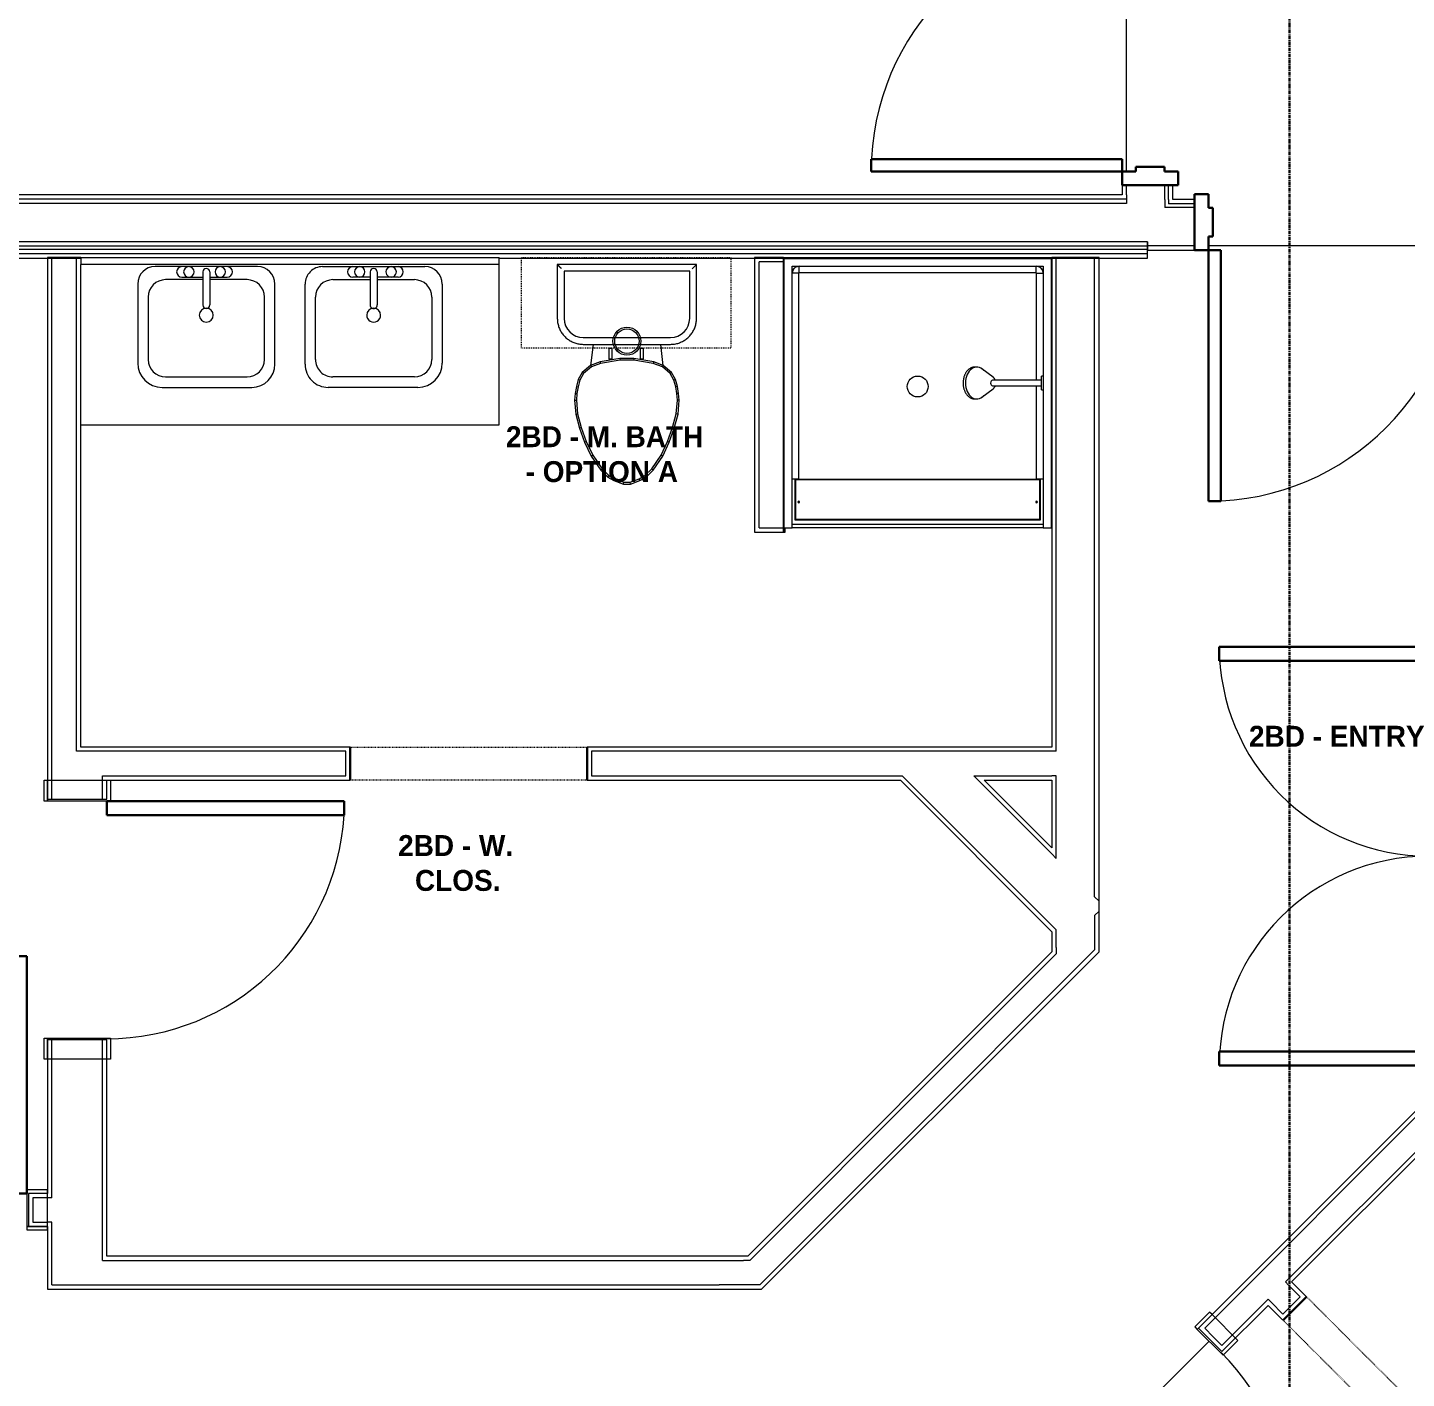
# Model space of a CAD drawing. Header units: inches. Extents: x -4093 to -1777, y 9773 to 12264.
# Drawn here: x -3662.3 to -3464.6, y 10183.4 to 10377.1 of the extents above; entities that cross this region are included whole.
import ezdxf

# ---------------------------------------------------------------- set-up
doc = ezdxf.new("R2010")
doc.units = ezdxf.units.IN
doc.header["$MEASUREMENT"] = 0
for name, pattern in [('Dash', [0.25, 0.125, -0.125]), ('Grid Line 1_2_', [0.875, 0.5, -0.125, 0.125, -0.125]), ('Overhead', [0.15625, 0.09375, -0.0625])]:
    doc.linetypes.add(name, pattern=pattern)
for name, color, linetype, lineweight in [('0-1', 7, 'Continuous', 5), ('0-2', 7, 'Continuous', 9), ('A-AREA-IDEN', 2, 'Continuous', 9), ('A-DETL-MEDM-1', 10, 'Continuous', 30), ('A-DETL-MEDM-2', 33, 'Overhead', 9), ('A-DOOR-1', 7, 'Continuous', 9), ('A-DOOR-2', 10, 'Continuous', 30), ('A-DOOR-FRAM-1', 10, 'Continuous', 30), ('A-FLOR-1', 7, 'Continuous', 9), ('A-WALL-1', 7, 'Continuous', 9), ('A-WALL-2', 250, 'Continuous', 18), ('I-WALL-1', 7, 'Continuous', 9), ('P-SANR-FIXT-1', 7, 'Continuous', 9), ('Q-CASE-1', 7, 'Continuous', 9), ('Q-CASE-2', 7, 'Dash', 9), ('S-GRID-1', 1, 'Grid Line 1_2_', 30)]:
    doc.layers.add(name, color=color, linetype=linetype, lineweight=lineweight)
doc.styles.add('Century Gothic_B', font='GOTHICB.TTF', dxfattribs={"height": 3})

# ---------------------------------------------------------------- blocks, each defined once
blk = doc.blocks.new('SWING - SINGLE - FLUSH - SWING - FLUSH - 2-10 x 6-8 - PRIVACY-4346066-BACKGROUND - 1ST FLOOR')
at = {"layer": 'A-DOOR-1'}
for p, q in [((-17, 2.87), (-20, 2.87)), ((-20, 2.87), (-20, -2.38)), ((-17, -2.38), (-17, 2.87)), ((20, 2.87), (17, 2.87)), ((17, 2.87), (17, -2.38)), ((20, -2.38), (20, 2.87)), ((-20, -2.38), (-17, -2.38)), ((-17, -2.38), (-20, -2.38)), ((-20, -2.38), (-20, -2.88)), ((-20, -2.88), (-17, -2.88)), ((-17, -2.88), (-17, -2.38)), ((17, -2.38), (20, -2.38)), ((20, -2.38), (17, -2.38)), ((17, -2.38), (17, -2.88)), ((17, -2.88), (20, -2.88)), ((20, -2.88), (20, -2.38))]:
    blk.add_line(p, q, dxfattribs=at)
blk.add_arc((17, 2.37), 34.07, 93.3657, 180, dxfattribs=at)
at = {"layer": 'A-DOOR-2'}
for p, q in [((15, 2.37), (15, 36.38)), ((17, 36.38), (15, 36.38)), ((17, 2.37), (17, 36.38)), ((17, 2.37), (15, 2.37))]:
    blk.add_line(p, q, dxfattribs=at)
blk = doc.blocks.new('Door-Opening - CLEAR OPENING - 34_ x 80_-3928451-BACKGROUND - 1ST FLOOR')
at = {"layer": 'A-DETL-MEDM-1'}
for p, q in [((-17.32, -2.38), (-17.32, 2.37)), ((16.68, 2.37), (16.68, -2.38))]:
    blk.add_line(p, q, dxfattribs=at)
at = {"layer": 'A-DETL-MEDM-2'}
for p, q in [((-17.32, 2.37), (16.68, 2.37)), ((16.68, -2.38), (-17.32, -2.38))]:
    blk.add_line(p, q, dxfattribs=at)
blk = doc.blocks.new('SWING - DOUBLE - FLUSH - SWING - DOUBLE - 5-0 x 6-8 - DUMMY-3700318-BACKGROUND - 1ST FLOOR')
at = {"layer": 'A-DOOR-1'}
for p, q in [((-33, 2.375), (-33, 3.375)), ((-33, 3.375), (-30, 3.375)), ((-30, 2.375), (-33, 2.375)), ((-30, 3.375), (-30, 2.375)), ((30, 2.375), (30, 3.375)), ((30, 3.375), (33, 3.375)), ((33, 2.375), (30, 2.375)), ((33, 3.375), (33, 2.375)), ((-33, -2.375), (-30, -2.375)), ((-33, -3.375), (-33, -2.375)), ((-30, -3.375), (-33, -3.375)), ((-30, -2.375), (-30, -3.375)), ((30, -2.375), (33, -2.375)), ((30, -3.375), (30, -2.375)), ((33, -3.375), (30, -3.375)), ((33, -2.375), (33, -3.375))]:
    blk.add_line(p, q, dxfattribs=at)
for centre, start, end in [((-30, -2.375), 270, 0), ((30, -2.375), 180, 270)]:
    blk.add_arc(centre, 30, start, end, dxfattribs=at)
at = {"layer": 'A-DOOR-2'}
for p, q in [((-28, -2.375), (-30, -2.375)), ((-30, -3.375), (-30, -32.375)), ((-28, -32.375), (-28, -2.375)), ((28, -2.375), (30, -2.375)), ((28, -32.375), (28, -2.375)), ((30, -3.375), (30, -32.375)), ((-30, -32.375), (-28, -32.375)), ((30, -32.375), (28, -32.375))]:
    blk.add_line(p, q, dxfattribs=at)
blk = doc.blocks.new('M_Sink Vanity-Square - 500 x 440mm-1372835-BACKGROUND - 1ST FLOOR')
at = {"layer": 'P-SANR-FIXT-1'}
for p, q in [((-5.72, 10.23), (7.14, 10.23)), ((-5.22, 8.73), (6.46, 8.73)), ((-9.22, -4.59), (-9.22, 6.73)), ((-7.72, -2.72), (-7.72, 6.23)), ((8.96, 6.23), (8.96, -2.72)), ((10.46, 6.91), (10.46, -4.59)), ((0.12, -6.33), (0.12, -1.59)), ((1.12, -6.33), (1.12, -1.59)), ((0.12, -5.22), (-5.22, -5.22)), ((-2.88, -5.59), (0.12, -5.59)), ((6.46, -5.22), (1.12, -5.22)), ((1.12, -5.59), (3.62, -5.59)), ((7.96, -7.09), (-6.72, -7.09)), ((3.62, -7.09), (-2.88, -7.09))]:
    blk.add_line(p, q, dxfattribs=at)
for centre, radius, start, end in [((-5.72, 6.73), 3.5, 90, 180), ((7.14, 6.91), 3.32, 360, 90), ((-5.22, 6.23), 2.5, 90, 180), ((6.46, 6.23), 2.5, 360, 90), ((0.62, -0.13), 1, 360, 180), ((0.62, -0.13), 1, 180, 0), ((0.62, -1.59), 0.5, 360, 180), ((-5.22, -2.72), 2.5, 180, 270), ((6.46, -2.72), 2.5, 270, 360), ((-6.72, -4.59), 2.5, 180, 270), ((-2.88, -6.34), 0.75, 90, 270), ((-1.88, -6.34), 0.75, 360, 180), ((2.62, -6.34), 0.75, 0, 180), ((3.62, -6.34), 0.75, 270, 90), ((7.96, -4.59), 2.5, 270, 0), ((-1.88, -6.34), 0.75, 180, 0), ((0.62, -6.33), 0.5, 180, 0), ((2.62, -6.34), 0.75, 180, 0)]:
    blk.add_arc(centre, radius, start, end, dxfattribs=at)
blk = doc.blocks.new('Toilet-Domestic-3D - Toilet-Domestic-3D-V40-BACKGROUND - 1ST FLOOR')
at = {"layer": 'P-SANR-FIXT-1'}
for p, q in [((-9.98, 19.48), (-9.98, 11.75)), ((9.98, 19.48), (-9.98, 19.48)), ((-9.86, 19.36), (-9.98, 19.48)), ((9, 18.5), (-9, 18.5)), ((-9, 18.5), (-9, 11.75)), ((-9, 18.5), (-9, 11.75)), ((9, 18.5), (-9, 18.5)), ((9, 11.75), (9, 18.5)), ((9, 11.75), (9, 18.5)), ((9.98, 19.48), (9.86, 19.36)), ((9.98, 11.75), (9.98, 19.48)), ((-6.25, 9), (6.25, 9)), ((-6.25, 9), (6.25, 9)), ((-6.25, 8.02), (6.25, 8.02)), ((-4.86, 8.02), (-5.21, 5)), ((5.21, 5), (4.86, 8.02)), ((-1, 6), (-3.84, 5.5)), ((-1, 6), (-0.98, 5.75)), ((1, 6), (-1, 6)), ((1, 6), (0.98, 5.75)), ((3.84, 5.5), (1, 6)), ((-6.4, 4), (-6.97, 3)), ((-5.21, 5), (-6.4, 4)), ((-6.21, 3.84), (-6.4, 4)), ((-5.08, 4.78), (-6.21, 3.84)), ((-3.84, 5.5), (-5.21, 5)), ((-5.21, 5), (-5.08, 4.78)), ((-3.77, 5.26), (-5.08, 4.78)), ((-3.84, 5.5), (-3.77, 5.26)), ((-0.98, 5.75), (-3.77, 5.26)), ((0.98, 5.75), (-0.98, 5.75)), ((3.77, 5.26), (0.98, 5.75)), ((3.84, 5.5), (3.77, 5.26)), ((5.08, 4.78), (3.77, 5.26)), ((5.21, 5), (3.84, 5.5)), ((5.21, 5), (5.08, 4.78)), ((6.21, 3.84), (5.08, 4.78)), ((6.4, 4), (5.21, 5)), ((6.4, 4), (6.21, 3.84)), ((6.97, 3), (6.4, 4)), ((-7.24, 2), (-7.41, 1)), ((-6.97, 3), (-7.24, 2)), ((-7.24, 2), (-6.99, 1.95)), ((-6.73, 2.9), (-6.99, 1.95)), ((-6.97, 3), (-6.73, 2.9)), ((-6.21, 3.84), (-6.73, 2.9)), ((6.73, 2.9), (6.21, 3.84)), ((6.97, 3), (6.73, 2.9)), ((6.99, 1.95), (6.73, 2.9)), ((7.24, 2), (6.97, 3)), ((7.24, 2), (6.99, 1.95)), ((7.41, 1), (7.24, 2)), ((-7.41, 1), (-7.5, 0)), ((-7.41, 1), (-7.16, 0.96)), ((-7.16, 0.96), (-7.25, 0)), ((-6.99, 1.95), (-7.16, 0.96)), ((7.16, 0.96), (6.99, 1.95)), ((7.41, 1), (7.16, 0.96)), ((7.25, 0), (7.16, 0.96)), ((7.5, 0), (7.25, 0)), ((7.5, 0), (7.41, 1)), ((-7.5, 0), (-7.25, 0)), ((-7.5, 0), (-7.33, -1.99)), ((-7.33, -1.99), (-7.08, -1.95)), ((-7.25, 0), (-7.08, -1.95)), ((-7.08, -1.95), (-6.55, -3.92)), ((6.55, -3.92), (7.08, -1.95)), ((7.08, -1.95), (7.25, 0)), ((7.33, -1.99), (7.08, -1.95)), ((7.33, -1.99), (7.5, 0)), ((-7.33, -1.99), (-6.79, -4)), ((-6.79, -4), (-6.55, -3.92)), ((-6.55, -3.92), (-5.83, -5.9)), ((5.83, -5.9), (6.55, -3.92)), ((6.79, -4), (6.55, -3.92)), ((6.79, -4), (7.33, -1.99)), ((-6.79, -4), (-6.06, -6)), ((-6.06, -6), (-5.83, -5.9)), ((-5.83, -5.9), (-4.91, -7.88)), ((4.91, -7.88), (5.83, -5.9)), ((6.06, -6), (5.83, -5.9)), ((6.06, -6), (6.79, -4)), ((-6.06, -6), (-5.13, -8)), ((-5.13, -8), (-4.91, -7.88)), ((-4.91, -7.88), (-3.55, -9.84)), ((3.55, -9.84), (4.91, -7.88)), ((5.13, -8), (4.91, -7.88)), ((5.13, -8), (6.06, -6)), ((-5.13, -8), (-3.74, -10)), ((-3.74, -10), (-3.55, -9.84)), ((-3.55, -9.84), (-2.59, -10.8)), ((2.59, -10.8), (3.55, -9.84)), ((3.74, -10), (3.55, -9.84)), ((3.74, -10), (5.13, -8)), ((-3.74, -10), (-2.74, -11)), ((-2.74, -11), (-2.59, -10.8)), ((-2.74, -11), (-1.87, -11.5)), ((-2.59, -10.8), (-1.77, -11.27)), ((-1.87, -11.5), (-1.77, -11.27)), ((-1.87, -11.5), (-0.5, -12)), ((-1.77, -11.27), (-0.46, -11.75)), ((-0.5, -12), (-0.46, -11.75)), ((-0.46, -11.75), (0.46, -11.75)), ((0.46, -11.75), (1.77, -11.27)), ((0.5, -12), (0.46, -11.75)), ((0.5, -12), (1.87, -11.5)), ((1.77, -11.27), (2.59, -10.8)), ((1.87, -11.5), (1.77, -11.27)), ((1.87, -11.5), (2.74, -11)), ((2.74, -11), (2.59, -10.8)), ((2.74, -11), (3.74, -10)), ((-0.5, -12), (0.5, -12))]:
    blk.add_line(p, q, dxfattribs=at)
at = {"layer": 'P-SANR-FIXT-1', "flags": 128}
for points in [[(-9.98, 11.75), (-9.97, 11.6), (-9.97, 11.45), (-9.95, 11.3), (-9.93, 11.16), (-9.9, 11.01), (-9.87, 10.86), (-9.83, 10.72), (-9.79, 10.58), (-9.74, 10.44), (-9.68, 10.3), (-9.62, 10.16), (-9.56, 10.03), (-9.48, 9.9), (-9.41, 9.77), (-9.33, 9.65), (-9.24, 9.52), (-9.15, 9.41), (-9.05, 9.29), (-8.95, 9.18), (-8.85, 9.08), (-8.74, 8.97), (-8.62, 8.88), (-8.51, 8.78), (-8.39, 8.7), (-8.26, 8.61), (-8.14, 8.54), (-8.01, 8.46), (-7.87, 8.4), (-7.74, 8.33), (-7.6, 8.28), (-7.46, 8.22), (-7.32, 8.18), (-7.17, 8.14), (-7.03, 8.11), (-6.88, 8.08), (-6.74, 8.05), (-6.59, 8.04), (-6.44, 8.03), (-6.29, 8.02), (-6.25, 8.02)], [(6.25, 8.02), (6.4, 8.03), (6.55, 8.03), (6.7, 8.05), (6.84, 8.07), (6.99, 8.1), (7.14, 8.13), (7.28, 8.17), (7.42, 8.21), (7.56, 8.26), (7.7, 8.32), (7.84, 8.38), (7.97, 8.44), (8.1, 8.52), (8.23, 8.59), (8.35, 8.67), (8.48, 8.76), (8.59, 8.85), (8.71, 8.95), (8.82, 9.05), (8.92, 9.15), (9.03, 9.26), (9.12, 9.38), (9.22, 9.49), (9.3, 9.61), (9.39, 9.74), (9.46, 9.86), (9.54, 9.99), (9.6, 10.13), (9.67, 10.26), (9.72, 10.4), (9.78, 10.54), (9.82, 10.68), (9.86, 10.83), (9.89, 10.97), (9.92, 11.12), (9.95, 11.26), (9.96, 11.41), (9.97, 11.56), (9.98, 11.71), (9.98, 11.75)]]:
    blk.add_lwpolyline(points, dxfattribs=at)
at = {"layer": 'P-SANR-FIXT-1'}
for radius in [2, 1.75]:
    blk.add_circle((0, 8.48), radius, dxfattribs=at)
for centre, start, end in [((-6.25, 11.75), 180, 270), ((-6.25, 11.75), 180, 270), ((6.25, 11.75), 270, 360), ((6.25, 11.75), 270, 360)]:
    blk.add_arc(centre, 2.75, start, end, dxfattribs=at)
for points in [[(-9.98, 19.48), (-9.98, 19.48), (-9.98, 19.48), (-9.98, 19.48)], [(9.98, 19.48), (9.98, 19.48), (9.98, 19.48), (9.98, 19.48)]]:
    blk.add_open_spline(points, degree=3, dxfattribs=at)
for points, knots in [([(-9.37, 18.87), (-9.41, 18.91), (-9.47, 18.97), (-9.55, 19.05), (-9.6, 19.1), (-9.66, 19.16), (-9.71, 19.21), (-9.75, 19.25), (-9.78, 19.28), (-9.8, 19.3), (-9.82, 19.32), (-9.85, 19.35), (-9.86, 19.36), (-9.86, 19.36)], [0, 0, 0, 0, 0.166667, 0.25, 0.333333, 0.416667, 0.5, 0.583333, 0.666667, 0.708333, 0.75, 0.833333, 1, 1, 1, 1]), ([(9.86, 19.36), (9.86, 19.36), (9.85, 19.35), (9.82, 19.32), (9.8, 19.3), (9.78, 19.28), (9.75, 19.25), (9.71, 19.21), (9.66, 19.16), (9.6, 19.1), (9.55, 19.05), (9.47, 18.97), (9.41, 18.91), (9.37, 18.87)], [-1, -1, -1, -1, -0.833333, -0.75, -0.708333, -0.666667, -0.583333, -0.5, -0.416667, -0.333333, -0.25, -0.166667, 0, 0, 0, 0])]:
    blk.add_open_spline(points, degree=3, knots=knots, dxfattribs=at)
blk = doc.blocks.new('Bath Vanity - Bath Vanity 60_-V41-BACKGROUND - 1ST FLOOR')
at = {"layer": 'Q-CASE-1'}
for p, q in [((30.74, 24), (-29.26, 24)), ((-29.26, 24), (-29.26, 1))]:
    blk.add_line(p, q, dxfattribs=at)
blk = doc.blocks.new('BATHROOM MIRROR - BATHROOM MIRROR  60_-3802719-BACKGROUND - 1ST FLOOR')
at = {"layer": 'Q-CASE-1'}
for p, q in [((-29.26, -23), (30.74, -23)), ((-29.26, -23), (-29.26, -24)), ((30.74, -24), (30.74, -23)), ((30.74, -24), (-29.26, -24))]:
    blk.add_line(p, q, dxfattribs=at)
blk = doc.blocks.new('300 Series Wall Hung Cabinet_326 - 30_-2909953-BACKGROUND - 1ST FLOOR')
at = {"layer": 'Q-CASE-1'}
for p, q in [((-2.01, 14.69), (-2.5, 14.69)), ((-2.5, 14.69), (-2.5, 13.19)), ((-2.01, 13.19), (-2.01, 14.69)), ((2.49, 14.69), (2, 14.69)), ((2, 14.69), (2, 13.19)), ((2.49, 13.19), (2.49, 14.69)), ((-2.01, 13.19), (-2.5, 13.19)), ((2.49, 13.19), (2, 13.19))]:
    blk.add_line(p, q, dxfattribs=at)
at = {"layer": 'Q-CASE-2'}
for p, q in [((-15, 0.19), (-15, 13.19)), ((-15, 13.19), (15, 13.19)), ((15, 13.19), (15, 0.19)), ((15, 0.19), (-15, 0.19))]:
    blk.add_line(p, q, dxfattribs=at)
blk = doc.blocks.new('M_Sink Vanity-Square - 500 x 440mm-1352614-BACKGROUND - 1ST FLOOR')
at = {"layer": 'P-SANR-FIXT-1'}
for p, q in [((7.96, 7.09), (-6.72, 7.09)), ((3.62, 7.09), (-2.88, 7.09)), ((0.12, 6.33), (0.12, 1.59)), ((1.12, 6.33), (1.12, 1.59)), ((-9.22, 4.59), (-9.22, -6.73)), ((0.12, 5.22), (-5.22, 5.22)), ((-2.88, 5.59), (0.12, 5.59)), ((1.12, 5.59), (3.62, 5.59)), ((6.46, 5.22), (1.12, 5.22)), ((10.46, -6.91), (10.46, 4.59)), ((-7.72, 2.72), (-7.72, -6.23)), ((8.96, -6.23), (8.96, 2.72)), ((-5.22, -8.73), (6.46, -8.73)), ((-5.72, -10.23), (7.14, -10.23))]:
    blk.add_line(p, q, dxfattribs=at)
for centre, radius, start, end in [((-6.72, 4.59), 2.5, 90, 180), ((-2.88, 6.34), 0.75, 90, 270), ((-1.88, 6.34), 0.75, 360, 180), ((-1.88, 6.34), 0.75, 180, 0), ((0.62, 6.33), 0.5, 360, 180), ((2.62, 6.34), 0.75, 360, 180), ((2.62, 6.34), 0.75, 180, 360), ((3.62, 6.34), 0.75, 270, 90), ((7.96, 4.59), 2.5, 360, 90), ((-5.22, 2.72), 2.5, 90, 180), ((6.46, 2.72), 2.5, 0, 90), ((0.62, 0.13), 1, 360, 180), ((0.62, 0.13), 1, 180, 0), ((0.62, 1.59), 0.5, 180, 0), ((-5.72, -6.73), 3.5, 180, 270), ((-5.22, -6.23), 2.5, 180, 270), ((6.46, -6.23), 2.5, 270, 0), ((7.14, -6.91), 3.32, 270, 0)]:
    blk.add_arc(centre, radius, start, end, dxfattribs=at)
blk = doc.blocks.new('SWING - SINGLE - FLUSH - SWING - FLUSH - 2-10 x 6-8 - PRIVACY-4346067-BACKGROUND - 1ST FLOOR')
at = {"layer": 'A-DOOR-1'}
for p, q in [((-17, 2.87), (-20, 2.87)), ((-20, 2.87), (-20, -2.38)), ((-17, -2.38), (-17, 2.87)), ((20, 2.87), (17, 2.87)), ((17, 2.87), (17, -2.38)), ((20, -2.38), (20, 2.87)), ((-20, -2.38), (-17, -2.38)), ((-17, -2.38), (-20, -2.38)), ((-20, -2.38), (-20, -2.88)), ((-20, -2.88), (-17, -2.88)), ((-17, -2.88), (-17, -2.38)), ((17, -2.38), (20, -2.38)), ((20, -2.38), (17, -2.38)), ((17, -2.38), (17, -2.88)), ((17, -2.88), (20, -2.88)), ((20, -2.88), (20, -2.38))]:
    blk.add_line(p, q, dxfattribs=at)
blk.add_arc((17, 2.37), 34.07, 93.3657, 180, dxfattribs=at)
at = {"layer": 'A-DOOR-2'}
for p, q in [((15, 2.37), (15, 36.38)), ((17, 36.38), (15, 36.38)), ((17, 2.37), (17, 36.38)), ((17, 2.37), (15, 2.37))]:
    blk.add_line(p, q, dxfattribs=at)
blk = doc.blocks.new('The Shower - The Shower-V77-BACKGROUND - 1ST FLOOR')
at = {"layer": 'P-SANR-FIXT-1'}
for p, q in [((0, -0.5), (38.5, -0.5)), ((0, -39.25), (0, -0.5)), ((0.12, -39.25), (0.12, -0.63)), ((0.12, -0.63), (38.38, -0.63)), ((1.25, -39.25), (1.25, -1.75)), ((1.25, -1.75), (37.25, -1.75)), ((1.73, -1.9), (1.7, -1.92)), ((2.01, -1.78), (1.93, -1.8)), ((2.25, -1.77), (2.25, -1.75)), ((36.25, -1.77), (2.25, -1.77)), ((36.25, -1.77), (36.25, -1.75)), ((36.57, -1.8), (36.49, -1.78)), ((36.8, -1.92), (36.77, -1.9)), ((37.25, -1.75), (37.25, -17.52)), ((38.38, -0.63), (38.38, -39.25)), ((38.5, -0.5), (38.5, -39.25)), ((1.3, -2.43), (1.28, -2.51)), ((1.42, -2.2), (1.4, -2.23)), ((1.58, -2.01), (1.51, -2.08)), ((2.2, -32.27), (2.2, -2.75)), ((36.25, -2.7), (2.25, -2.7)), ((36.3, -18.11), (36.3, -2.75)), ((36.99, -2.08), (36.92, -2.01)), ((37.1, -2.23), (37.08, -2.2)), ((37.22, -2.51), (37.2, -2.43)), ((36.3, -32.27), (36.3, -18.89)), ((37.25, -19.48), (37.25, -39.25)), ((1.62, -32.27), (1.62, -38.13)), ((36.75, -32.38), (1.75, -32.38)), ((1.75, -32.38), (1.75, -38)), ((2.2, -32.27), (36.3, -32.27)), ((36.75, -38), (36.75, -32.38)), ((36.88, -38.13), (36.88, -32.27)), ((0.12, -39.25), (0, -39.25)), ((0.12, -39.25), (1.25, -39.25)), ((1.25, -38.75), (37.25, -38.75)), ((1.25, -39.25), (1.25, -38.75)), ((37.25, -39.25), (1.25, -39.25)), ((1.62, -38.13), (36.88, -38.13)), ((1.75, -38), (36.75, -38)), ((37.25, -38.75), (37.25, -39.25)), ((37.25, -39.25), (38.38, -39.25)), ((38.5, -39.25), (38.38, -39.25))]:
    blk.add_line(p, q, dxfattribs=at)
blk.add_circle((19.25, -19), 1.5, dxfattribs=at)
for centre, radius, start, end in [((2.25, -2.75), 1, 90, 180), ((36.25, -2.75), 1, 0, 90), ((2.2, -35.56), 0.125, 0, 180), ((2.2, -35.56), 0.125, 180, 0), ((36.3, -35.56), 0.125, 0, 180), ((36.3, -35.56), 0.125, 180, 0)]:
    blk.add_arc(centre, radius, start, end, dxfattribs=at)
for centre, start_param, end_param in [((2.2, -32.28), 1.570796, 3.141593), ((36.3, -32.28), 0, 1.570796)]:
    blk.add_ellipse(centre, major_axis=(0.95, 0), ratio=0.019505, start_param=start_param, end_param=end_param, dxfattribs=at)
for points, knots in [([(2.25, -1.77), (2.18, -1.77), (2.05, -1.78), (1.8, -1.86), (1.52, -2.04), (1.34, -2.32), (1.26, -2.57), (1.25, -2.7), (1.25, -2.77)], [0, 0, 0, 0, 0.125, 0.25, 0.5, 0.75, 0.875, 1, 1, 1, 1]), ([(1.75, -1.88), (1.77, -1.87), (1.86, -1.82), (2.03, -1.77), (2.17, -1.75), (2.25, -1.75)], [-0.3333068, -0.3333068, -0.3333068, -0.3333068, -0.2857143, -0.1428571, 0, 0, 0, 0]), ([(36.25, -1.75), (36.31, -1.75), (36.42, -1.76), (36.59, -1.8), (36.7, -1.85), (36.75, -1.88)], [-1, -1, -1, -1, -0.8928571, -0.7857143, -0.6666667, -0.6666667, -0.6666667, -0.6666667]), ([(37.25, -2.77), (37.25, -2.7), (37.24, -2.57), (37.16, -2.32), (36.98, -2.04), (36.7, -1.86), (36.45, -1.78), (36.32, -1.77), (36.25, -1.77)], [0, 0, 0, 0, 0.125, 0.25, 0.5, 0.75, 0.875, 1, 1, 1, 1]), ([(36.75, -1.88), (36.79, -1.91), (36.89, -1.97), (36.97, -2.05), (37.01, -2.1)], [-0.6665731, -0.6665731, -0.6665731, -0.6665731, -0.5714286, -0.4475924, -0.4475924, -0.4475924, -0.4475924]), ([(1.38, -2.25), (1.41, -2.21), (1.47, -2.12), (1.54, -2.04), (1.59, -2)], [-0.6665731, -0.6665731, -0.6665731, -0.6665731, -0.5714286, -0.4611793, -0.4611793, -0.4611793, -0.4611793]), ([(2.25, -2.7), (2.24, -2.7), (2.24, -2.7), (2.23, -2.7), (2.22, -2.71), (2.22, -2.71), (2.21, -2.72), (2.21, -2.73), (2.2, -2.74), (2.2, -2.74), (2.2, -2.75), (2.2, -2.75)], [-1, -1, -1, -1, -0.833333, -0.75, -0.666667, -0.583333, -0.416667, -0.333333, -0.208333, -0.083333, 0, 0, 0, 0]), ([(36.3, -2.75), (36.3, -2.74), (36.3, -2.74), (36.3, -2.73), (36.29, -2.72), (36.29, -2.72), (36.28, -2.71), (36.27, -2.71), (36.26, -2.7), (36.26, -2.7), (36.25, -2.7), (36.25, -2.7)], [-1, -1, -1, -1, -0.833333, -0.75, -0.666667, -0.583333, -0.416667, -0.333333, -0.208333, -0.083333, 0, 0, 0, 0]), ([(37.12, -2.25), (37.13, -2.27), (37.16, -2.33), (37.18, -2.38), (37.19, -2.42)], [-0.3333068, -0.3333068, -0.3333068, -0.3333068, -0.2857143, -0.2174647, -0.2174647, -0.2174647, -0.2174647])]:
    blk.add_open_spline(points, degree=3, knots=knots, dxfattribs=at)
for points in [[(1.63, -1.97), (1.67, -1.94), (1.71, -1.91), (1.75, -1.88)], [(2.25, -2.7), (2.25, -2.62), (2.25, -2.45), (2.25, -2.22), (2.25, -2.03), (2.25, -1.88), (2.25, -1.82), (2.25, -1.8)], [(36.25, -2.7), (36.25, -2.62), (36.25, -2.45), (36.25, -2.22), (36.25, -2.03), (36.25, -1.88), (36.25, -1.82), (36.25, -1.8)], [(1.25, -2.75), (1.25, -2.74), (1.25, -2.72), (1.25, -2.71)], [(2.2, -2.75), (2.12, -2.75), (1.95, -2.75), (1.72, -2.75), (1.52, -2.76), (1.37, -2.76), (1.27, -2.76), (1.25, -2.77), (1.25, -2.77)], [(1.35, -2.32), (1.36, -2.3), (1.37, -2.27), (1.38, -2.25)], [(36.3, -2.75), (36.38, -2.75), (36.55, -2.75), (36.78, -2.75), (36.98, -2.76), (37.13, -2.76), (37.23, -2.76), (37.25, -2.77), (37.25, -2.77)], [(37.04, -2.14), (37.07, -2.18), (37.09, -2.21), (37.12, -2.25)], [(37.25, -2.67), (37.25, -2.7), (37.25, -2.72), (37.25, -2.75)]]:
    blk.add_open_spline(points, degree=3, dxfattribs=at)
blk = doc.blocks.new('Shower Head - Shower Head-3260035-BACKGROUND - 1ST FLOOR')
at = {"layer": 'P-SANR-FIXT-1'}
for p, q in [((-2.28, 9.81), (-2.28, 9.54)), ((-2.02, 8.78), (-0.84, 7.19)), ((0.84, 7.19), (2.02, 8.78)), ((2.28, 9.54), (2.28, 9.81)), ((-0.39, 7.27), (-0.39, 6.01)), ((0.39, 6.01), (0.39, 7.27)), ((-0.98, 0.26), (-0.98, 0)), ((-0.98, 0.26), (0.98, 0.26)), ((-0.39, 1), (-0.39, 0.26)), ((0.39, 0.26), (0.39, 1)), ((0.98, 0), (0.98, 0.26)), ((0.98, 0), (-0.98, 0))]:
    blk.add_line(p, q, dxfattribs=at)
at = {"layer": 'P-SANR-FIXT-1', "flags": 128}
for points in [[(0, 11.49), (-0.09, 11.49), (-0.18, 11.48), (-0.27, 11.48), (-0.35, 11.47), (-0.44, 11.46), (-0.53, 11.44), (-0.62, 11.43), (-0.7, 11.41), (-0.79, 11.39), (-0.87, 11.36), (-0.95, 11.34), (-1.03, 11.31), (-1.11, 11.28), (-1.19, 11.25), (-1.26, 11.21), (-1.34, 11.17), (-1.41, 11.13), (-1.48, 11.09), (-1.55, 11.05), (-1.61, 11), (-1.68, 10.95), (-1.74, 10.9), (-1.8, 10.85), (-1.85, 10.8), (-1.9, 10.74), (-1.95, 10.69), (-2, 10.63), (-2.04, 10.57), (-2.08, 10.51), (-2.12, 10.44), (-2.15, 10.38), (-2.18, 10.31), (-2.21, 10.25), (-2.23, 10.18), (-2.25, 10.11), (-2.26, 10.04), (-2.27, 9.97), (-2.28, 9.9), (-2.28, 9.83), (-2.28, 9.81)], [(2.28, 9.81), (2.28, 9.88), (2.28, 9.95), (2.27, 10.02), (2.25, 10.09), (2.24, 10.16), (2.21, 10.23), (2.19, 10.3), (2.16, 10.36), (2.13, 10.43), (2.09, 10.49), (2.05, 10.55), (2.01, 10.61), (1.97, 10.67), (1.92, 10.73), (1.86, 10.79), (1.81, 10.84), (1.75, 10.89), (1.69, 10.94), (1.63, 10.99), (1.57, 11.04), (1.5, 11.08), (1.43, 11.12), (1.36, 11.16), (1.28, 11.2), (1.21, 11.24), (1.13, 11.27), (1.05, 11.3), (0.97, 11.33), (0.89, 11.36), (0.81, 11.38), (0.72, 11.4), (0.64, 11.42), (0.55, 11.44), (0.47, 11.45), (0.38, 11.46), (0.29, 11.47), (0.2, 11.48), (0.11, 11.49), (0.02, 11.49), (0, 11.49)], [(-0.84, 7.19), (-0.81, 7.16), (-0.79, 7.13), (-0.76, 7.1), (-0.73, 7.08), (-0.7, 7.05), (-0.68, 7.03), (-0.65, 7.01), (-0.62, 6.98), (-0.59, 6.97), (-0.56, 6.95), (-0.53, 6.93), (-0.49, 6.91), (-0.46, 6.9), (-0.43, 6.89), (-0.4, 6.87)], [(-0.39, 6.01), (-0.39, 5.81), (-0.39, 5.6), (-0.39, 5.38), (-0.39, 5.15), (-0.39, 4.92), (-0.39, 4.68), (-0.39, 4.43), (-0.39, 4.18), (-0.39, 3.93), (-0.39, 3.67), (-0.39, 3.4), (-0.39, 3.13), (-0.39, 2.86), (-0.39, 2.59), (-0.39, 2.31), (-0.39, 2.03), (-0.39, 1.75), (-0.39, 1.46), (-0.39, 1.18), (-0.39, 1)], [(0.39, 6.87), (0.43, 6.88), (0.46, 6.9), (0.49, 6.91), (0.52, 6.93), (0.55, 6.94), (0.58, 6.96), (0.61, 6.98), (0.64, 7), (0.67, 7.03), (0.7, 7.05), (0.73, 7.07), (0.76, 7.1), (0.78, 7.13), (0.81, 7.16), (0.83, 7.19), (0.84, 7.19)], [(0.39, 1), (0.39, 1.29), (0.39, 1.57), (0.39, 1.85), (0.39, 2.13), (0.39, 2.41), (0.39, 2.69), (0.39, 2.96), (0.39, 3.23), (0.39, 3.5), (0.39, 3.76), (0.39, 4.02), (0.39, 4.27), (0.39, 4.52), (0.39, 4.77), (0.39, 5), (0.39, 5.23), (0.39, 5.46), (0.39, 5.67), (0.39, 5.88), (0.39, 6.01)]]:
    blk.add_lwpolyline(points, dxfattribs=at)
at = {"layer": 'P-SANR-FIXT-1'}
for centre, major_axis, start_param, end_param in [((0, 9.54), (-2.28, 0), 4.712389, 6.956384), ((0, 9.54), (2.28, 0), 5.609987, 7.853982), ((0, 7.27), (-0.394, 0), 4.712389, 6.283185), ((0, 7.27), (0.394, 0), 0, 1.570796)]:
    blk.add_ellipse(centre, major_axis=major_axis, ratio=0.707107, start_param=start_param, end_param=end_param, dxfattribs=at)
blk = doc.blocks.new('SWING - SINGLE - FLUSH - SWING - FLUSH - 2-10 x 6-8 - PASSAGE-4346069-BACKGROUND - 1ST FLOOR')
at = {"layer": 'A-DOOR-1'}
for p, q in [((-20, 4.25), (-20, 4.75)), ((-20, 4.75), (-17, 4.75)), ((-20, 4.25), (-17, 4.25)), ((-20, -4.75), (-20, 4.25)), ((-17, 4.25), (-20, 4.25)), ((-17, 4.75), (-17, 4.25)), ((-17, 4.25), (-17, -4.75)), ((17, 4.25), (17, 4.75)), ((17, 4.75), (20, 4.75)), ((17, 4.25), (20, 4.25)), ((17, -4.75), (17, 4.25)), ((20, 4.25), (17, 4.25)), ((20, 4.75), (20, 4.25)), ((20, 4.25), (20, -4.75)), ((-17, -4.75), (-20, -4.75)), ((20, -4.75), (17, -4.75))]:
    blk.add_line(p, q, dxfattribs=at)
blk.add_arc((17, -4.25), 34.07, 180, 266.6343, dxfattribs=at)
at = {"layer": 'A-DOOR-2'}
for p, q in [((15, -4.25), (15, -38.26)), ((17, -4.25), (15, -4.25)), ((17, -4.25), (17, -38.26)), ((17, -38.26), (15, -38.26))]:
    blk.add_line(p, q, dxfattribs=at)
blk = doc.blocks.new('Door-Opening - CLEAR OPENING - 3_-0_ x 6_-10_5_-4378485-BACKGROUND - 1ST FLOOR')
at = {"layer": 'A-DETL-MEDM-1'}
for p, q in [((-18.32, -2.38), (-18.32, 2.37)), ((17.68, 2.37), (17.68, -2.38))]:
    blk.add_line(p, q, dxfattribs=at)
at = {"layer": 'A-DETL-MEDM-2'}
for p, q in [((-18.32, 2.37), (17.68, 2.37)), ((17.68, -2.38), (-18.32, -2.38))]:
    blk.add_line(p, q, dxfattribs=at)
blk = doc.blocks.new('CTR - 1st Phase - Unit Layouts_rvt-1-BACKGROUND - 1ST FLOOR')
at = {"layer": 'A-FLOR-1'}
for p, q in [((-3504.67, 10356.5), (-3504.67, 10392.5)), ((-3456.92, 10345.84), (-3492.92, 10345.84)), ((-3492.86, 10188.78), (-3516.9, 10164.73)), ((-3516.9, 10164.73), (-3492.86, 10188.78))]:
    blk.add_line(p, q, dxfattribs=at)
at = {"layer": 'A-WALL-1'}
for p, q in [((-3659.38, 10344.15), (-3659.38, 10269.21)), ((-3654.63, 10344.15), (-3659.38, 10344.15)), ((-3558.01, 10344.15), (-3558.01, 10304.78)), ((-3557.38, 10344.15), (-3558.01, 10344.15)), ((-3553.88, 10344.15), (-3557.38, 10344.15)), ((-3508.63, 10344.15), (-3515.38, 10344.15)), ((-3508.63, 10251.32), (-3508.63, 10344.15)), ((-3654.63, 10273.96), (-3654.63, 10343.15)), ((-3558.01, 10304.78), (-3557.38, 10304.78)), ((-3557.38, 10304.78), (-3553.88, 10304.78)), ((-3553.88, 10304.78), (-3553.63, 10304.78)), ((-3553.63, 10304.78), (-3553.63, 10305.4)), ((-3515.38, 10305.4), (-3515.38, 10273.96)), ((-3616.01, 10273.96), (-3654.63, 10273.96)), ((-3515.38, 10273.96), (-3582.01, 10273.96)), ((-3650.88, 10269.21), (-3616.01, 10269.21)), ((-3582.01, 10269.21), (-3537.11, 10269.21)), ((-3525.09, 10269.21), (-3515.38, 10269.21)), ((-3515.38, 10269.21), (-3515.38, 10259.5)), ((-3508.63, 10245.48), (-3508.63, 10251.32)), ((-3515.38, 10247.48), (-3515.38, 10244.57)), ((-3508.63, 10244.6), (-3508.63, 10245.48)), ((-3515.38, 10244.57), (-3558.98, 10200.96)), ((-3557.01, 10196.21), (-3508.63, 10244.6)), ((-3461.38, 10223.61), (-3494.36, 10190.63)), ((-3481.01, 10197.26), (-3455.86, 10222.41)), ((-3659.38, 10209.96), (-3662.13, 10209.96)), ((-3662.13, 10209.96), (-3662.13, 10205.21)), ((-3662.13, 10205.21), (-3659.38, 10205.21)), ((-3659.38, 10200.96), (-3659.38, 10196.84)), ((-3558.98, 10200.96), (-3650.88, 10200.96)), ((-3659.38, 10196.84), (-3659.38, 10196.21)), ((-3659.38, 10196.21), (-3563.73, 10196.21)), ((-3563.73, 10196.21), (-3557.9, 10196.21)), ((-3557.9, 10196.21), (-3557.01, 10196.21)), ((-3478.89, 10195.14), (-3481.01, 10197.26)), ((-3491, 10187.27), (-3484.37, 10193.9)), ((-3484.37, 10193.9), (-3482.25, 10191.78)), ((-3494.36, 10190.63), (-3491, 10187.27))]:
    blk.add_line(p, q, dxfattribs=at)
at = {"layer": 'A-WALL-2'}
for p, q in [((-3658.76, 10269.84), (-3658.76, 10344.15)), ((-3655.26, 10273.34), (-3655.26, 10344.15)), ((-3514.76, 10273.34), (-3514.76, 10344.15)), ((-3509.26, 10274.63), (-3509.26, 10344.15)), ((-3557.38, 10305.4), (-3557.38, 10343.53)), ((-3553.88, 10343.53), (-3557.38, 10343.53)), ((-3557.38, 10305.4), (-3553.88, 10305.4)), ((-3553.88, 10305.4), (-3553.88, 10304.78)), ((-3553.88, 10304.78), (-3553.88, 10305.4)), ((-3509.26, 10252.49), (-3509.26, 10274.63)), ((-3654.63, 10273.34), (-3655.26, 10273.34)), ((-3616.63, 10273.34), (-3654.63, 10273.34)), ((-3616.63, 10271.59), (-3616.63, 10273.34)), ((-3515.38, 10273.34), (-3581.38, 10273.34)), ((-3581.38, 10273.34), (-3581.38, 10271.59)), ((-3514.76, 10273.34), (-3515.38, 10273.34)), ((-3616.63, 10269.84), (-3616.63, 10271.59)), ((-3581.38, 10271.59), (-3581.38, 10269.84)), ((-3658.76, 10269.21), (-3658.76, 10269.84)), ((-3658.76, 10266.46), (-3658.76, 10269.21)), ((-3651.51, 10269.84), (-3616.63, 10269.84)), ((-3651.51, 10269.21), (-3651.51, 10269.84)), ((-3651.51, 10266.46), (-3651.51, 10269.21)), ((-3581.38, 10269.84), (-3536.85, 10269.84)), ((-3536.23, 10269.21), (-3536.85, 10269.84)), ((-3536.23, 10269.21), (-3515.38, 10248.37)), ((-3526.6, 10269.84), (-3515.38, 10269.84)), ((-3525.98, 10269.21), (-3526.6, 10269.84)), ((-3525.98, 10269.21), (-3515.38, 10258.62)), ((-3514.76, 10269.84), (-3515.38, 10269.84)), ((-3514.76, 10269.13), (-3514.76, 10269.84)), ((-3514.76, 10257.99), (-3514.76, 10269.13)), ((-3514.76, 10257.99), (-3515.38, 10258.62)), ((-3508.63, 10251.87), (-3509.26, 10252.49)), ((-3508.63, 10250.43), (-3509.26, 10249.81)), ((-3509.26, 10249.81), (-3509.26, 10244.86)), ((-3514.76, 10247.74), (-3515.38, 10248.37)), ((-3514.76, 10245.19), (-3514.76, 10247.74)), ((-3514.76, 10245.19), (-3514.76, 10244.31)), ((-3532.31, 10226.76), (-3514.76, 10244.31)), ((-3514.76, 10239.36), (-3509.26, 10244.86)), ((-3532.31, 10221.81), (-3514.76, 10239.36)), ((-3658.76, 10209.34), (-3658.76, 10231.96)), ((-3651.51, 10200.96), (-3651.51, 10231.96)), ((-3558.72, 10200.34), (-3532.31, 10226.76)), ((-3557.27, 10196.84), (-3532.31, 10221.81)), ((-3461.38, 10222.73), (-3493.48, 10190.63)), ((-3481.9, 10197.26), (-3456.74, 10222.41)), ((-3661.51, 10209.34), (-3661.51, 10207.59)), ((-3659.38, 10209.34), (-3661.51, 10209.34)), ((-3661.51, 10207.59), (-3661.51, 10205.84)), ((-3658.76, 10209.34), (-3659.38, 10209.34)), ((-3661.51, 10205.84), (-3659.38, 10205.84)), ((-3658.76, 10205.84), (-3659.38, 10205.84)), ((-3658.76, 10200.96), (-3658.76, 10205.84)), ((-3658.76, 10200.34), (-3658.76, 10200.96)), ((-3658.76, 10196.84), (-3658.76, 10200.34)), ((-3651.51, 10200.34), (-3651.51, 10200.96)), ((-3651.51, 10200.34), (-3559.61, 10200.34)), ((-3558.72, 10200.34), (-3559.61, 10200.34)), ((-3658.76, 10196.84), (-3563.11, 10196.84)), ((-3562.22, 10196.84), (-3563.11, 10196.84)), ((-3557.27, 10196.84), (-3562.22, 10196.84)), ((-3481.46, 10196.82), (-3481.9, 10197.26)), ((-3479.78, 10195.14), (-3481.46, 10196.82)), ((-3491, 10188.16), (-3484.37, 10194.79)), ((-3483.93, 10194.34), (-3484.37, 10194.79)), ((-3483.93, 10194.34), (-3482.25, 10192.66)), ((-3482.25, 10192.66), (-3481.01, 10193.9)), ((-3481.01, 10193.9), (-3479.78, 10195.14)), ((-3493.48, 10190.63), (-3492.24, 10189.39)), ((-3492.24, 10189.39), (-3491, 10188.16))]:
    blk.add_line(p, q, dxfattribs=at)
at = {"layer": 'I-WALL-1'}
for p, q in [((-3659.38, 10269.21), (-3659.38, 10266.46)), ((-3650.88, 10266.46), (-3650.88, 10269.21)), ((-3537.11, 10269.21), (-3515.38, 10247.48)), ((-3515.38, 10259.5), (-3525.09, 10269.21)), ((-3659.38, 10266.46), (-3650.88, 10266.46)), ((-3508.63, 10251.32), (-3508.63, 10251.87)), ((-3508.63, 10250.43), (-3508.63, 10251.32)), ((-3659.38, 10231.96), (-3659.38, 10209.96)), ((-3650.88, 10231.96), (-3659.38, 10231.96)), ((-3650.88, 10200.96), (-3650.88, 10231.96)), ((-3659.38, 10205.21), (-3659.38, 10200.96))]:
    blk.add_line(p, q, dxfattribs=at)
at = {"layer": '0-2'}
for name, p, rotation in [('BATHROOM MIRROR - BATHROOM MIRROR  60_-3802719-BACKGROUND - 1ST FLOOR', (-3623.89, 10320.15), 180), ('300 Series Wall Hung Cabinet_326 - 30_-2909953-BACKGROUND - 1ST FLOOR', (-3576.44, 10344.33), 180), ('Bath Vanity - Bath Vanity 60_-V41-BACKGROUND - 1ST FLOOR', (-3623.89, 10344.15), 180), ('M_Sink Vanity-Square - 500 x 440mm-1372835-BACKGROUND - 1ST FLOOR', (-3612.01, 10335.75), 180), ('Shower Head - Shower Head-3260035-BACKGROUND - 1ST FLOOR', (-3516.63, 10326.15), 89.99999999992177), ('SWING - DOUBLE - FLUSH - SWING - DOUBLE - 5-0 x 6-8 - DUMMY-3700318-BACKGROUND - 1ST FLOOR', (-3459.01, 10258.31), 270.0000000000007), ('SWING - SINGLE - FLUSH - SWING - FLUSH - 2-10 x 6-8 - PASSAGE-4346069-BACKGROUND - 1ST FLOOR', (-3655.13, 10249.21), 90.0000000000039), ('Door-Opening - CLEAR OPENING - 3_-0_ x 6_-10_5_-4378485-BACKGROUND - 1ST FLOOR', (-3468.07, 10180.96), 135.0000000000005), ('SWING - SINGLE - FLUSH - SWING - FLUSH - 2-10 x 6-8 - PRIVACY-4346067-BACKGROUND - 1ST FLOOR', (-3504.88, 10176.75), 225.0000000000032)]:
    blk.add_blockref(name, p, dxfattribs=dict(at, rotation=rotation))
for name, p in [('The Shower - The Shower-V77-BACKGROUND - 1ST FLOOR', (-3553.88, 10344.65)), ('M_Sink Vanity-Square - 500 x 440mm-1352614-BACKGROUND - 1ST FLOOR', (-3637.25, 10335.75)), ('Toilet-Domestic-3D - Toilet-Domestic-3D-V40-BACKGROUND - 1ST FLOOR', (-3576.32, 10323.67)), ('Door-Opening - CLEAR OPENING - 34_ x 80_-3928451-BACKGROUND - 1ST FLOOR', (-3598.68, 10271.59)), ('SWING - SINGLE - FLUSH - SWING - FLUSH - 2-10 x 6-8 - PRIVACY-4346066-BACKGROUND - 1ST FLOOR', (-3679.38, 10207.59))]:
    blk.add_blockref(name, p, dxfattribs=at)
blk = doc.blocks.new('HOLLOW METAL - UNIT DOOR-2191978-BACKGROUND - 1ST FLOOR')
at = {"layer": 'A-DOOR-1'}
blk.add_arc((18, 3.875), 36, 90, 180, dxfattribs=at)
at = {"layer": 'A-DOOR-2'}
for p, q in [((18, 39.875), (16.25, 39.875)), ((16.25, 39.875), (16.25, 3.875)), ((18, 3.875), (18, 39.875)), ((16.25, 3.875), (18, 3.875))]:
    blk.add_line(p, q, dxfattribs=at)
at = {"layer": 'A-DOOR-FRAM-1'}
for p, q in [((-18, 3.875), (-20, 3.875)), ((-20, 3.875), (-20, -4.125)), ((-18, 1.9375), (-18, 3.875)), ((18, 3.875), (18, 1.9375)), ((20, 3.875), (18, 3.875)), ((20, -4.125), (20, 3.875)), ((-17.375, 1.9375), (-18, 1.9375)), ((-17.375, -2.1875), (-17.375, 1.9375)), ((18, 1.9375), (17.375, 1.9375)), ((17.375, 1.9375), (17.375, -2.1875)), ((-18, -4.125), (-18, -2.1875)), ((-18, -2.1875), (-17.375, -2.1875)), ((17.375, -2.1875), (18, -2.1875)), ((18, -2.1875), (18, -4.125)), ((-20, -4.125), (-18, -4.125)), ((18, -4.125), (20, -4.125))]:
    blk.add_line(p, q, dxfattribs=at)
blk = doc.blocks.new('HOLLOW METAL - UNIT DOOR-2191977-BACKGROUND - 1ST FLOOR')
at = {"layer": 'A-DOOR-1'}
blk.add_arc((18, -3.875), 36, 180, 270, dxfattribs=at)
at = {"layer": 'A-DOOR-2'}
for p, q in [((16.25, -3.875), (18, -3.875)), ((16.25, -39.875), (16.25, -3.875)), ((18, -3.875), (18, -39.875)), ((18, -39.875), (16.25, -39.875))]:
    blk.add_line(p, q, dxfattribs=at)
at = {"layer": 'A-DOOR-FRAM-1'}
for p, q in [((-20, 4.125), (-18, 4.125)), ((-20, -3.875), (-20, 4.125)), ((-18, 4.125), (-18, 2.1875)), ((18, 4.125), (20, 4.125)), ((18, 2.1875), (18, 4.125)), ((20, 4.125), (20, -3.875)), ((-18, 2.1875), (-17.375, 2.1875)), ((-17.375, 2.1875), (-17.375, -1.9375)), ((17.375, 2.1875), (18, 2.1875)), ((17.375, -1.9375), (17.375, 2.1875)), ((-18, -1.9375), (-18, -3.875)), ((-17.375, -1.9375), (-18, -1.9375)), ((18, -1.9375), (17.375, -1.9375)), ((18, -3.875), (18, -1.9375)), ((-18, -3.875), (-20, -3.875)), ((20, -3.875), (18, -3.875))]:
    blk.add_line(p, q, dxfattribs=at)
blk = doc.blocks.new('CTR - 1st Phase - Common Walls_rvt-1-BACKGROUND - 1ST FLOOR')
at = {"layer": 'A-WALL-2'}
for p, q in [((-3504.67, 10353.15), (-3504.67, 10354.5)), ((-3499.17, 10352.46), (-3499.17, 10354.5)), ((-3498.67, 10352.46), (-3498.67, 10354.5)), ((-3504.67, 10352.53), (-3823.82, 10352.53)), ((-3504.67, 10351.9), (-3823.82, 10351.9)), ((-3504.67, 10353.15), (-3504.67, 10352.53)), ((-3504.67, 10352.53), (-3504.67, 10351.9)), ((-3499.17, 10352.46), (-3499.17, 10351.9)), ((-3499.17, 10351.9), (-3499.17, 10351.84)), ((-3499.17, 10351.84), (-3499.17, 10351.34)), ((-3498.67, 10352.46), (-3498.67, 10351.9)), ((-3498.67, 10351.9), (-3498.67, 10351.84)), ((-3494.92, 10351.84), (-3498.67, 10351.84)), ((-3494.92, 10351.34), (-3499.17, 10351.34)), ((-3501.67, 10346.4), (-3823.82, 10346.4)), ((-3501.67, 10345.78), (-3823.82, 10345.78)), ((-3501.67, 10345.84), (-3501.67, 10346.4)), ((-3501.67, 10346.4), (-3501.67, 10345.84)), ((-3501.67, 10345.78), (-3501.67, 10345.84)), ((-3494.92, 10345.84), (-3501.67, 10345.84)), ((-3501.67, 10345.84), (-3501.67, 10345.78)), ((-3501.67, 10345.28), (-3501.67, 10345.78)), ((-3501.67, 10345.78), (-3501.67, 10345.28)), ((-3501.67, 10345.28), (-3823.82, 10345.28)), ((-3501.67, 10344.65), (-3823.82, 10344.65))]:
    blk.add_line(p, q, dxfattribs=at)
at = {"layer": 'I-WALL-1'}
for p, q in [((-3505.3, 10354.5), (-3505.3, 10353.15)), ((-3498.05, 10352.46), (-3498.05, 10354.5)), ((-3505.3, 10353.15), (-3728.43, 10353.15)), ((-3494.92, 10352.46), (-3498.05, 10352.46)), ((-3823.82, 10344.03), (-3654.63, 10344.03)), ((-3594.63, 10344.03), (-3553.88, 10344.03)), ((-3515.38, 10344.03), (-3501.67, 10344.03)), ((-3501.67, 10344.03), (-3501.67, 10345.21)), ((-3501.67, 10345.21), (-3494.92, 10345.21))]:
    blk.add_line(p, q, dxfattribs=at)
at = {"layer": '0-2'}
for name, p, rotation in [('HOLLOW METAL - UNIT DOOR-2191977-BACKGROUND - 1ST FLOOR', (-3501.42, 10374.5), 270.0000000000132), ('HOLLOW METAL - UNIT DOOR-2191978-BACKGROUND - 1ST FLOOR', (-3474.92, 10349.09), 180)]:
    blk.add_blockref(name, p, dxfattribs=dict(at, rotation=rotation))
blk = doc.blocks.new('CTR - 1st Phase - Structure_rvt-1-BACKGROUND - 1ST FLOOR')
at = {"layer": 'S-GRID-1'}
blk.add_line((-3481.32, 9772.61), (-3481.32, 12247.5), dxfattribs=at)

msp = doc.modelspace()

# ---------------------------------------------------------------- block references
at = {"layer": '0-1'}
for name in ['CTR - 1st Phase - Structure_rvt-1-BACKGROUND - 1ST FLOOR', 'CTR - 1st Phase - Common Walls_rvt-1-BACKGROUND - 1ST FLOOR', 'CTR - 1st Phase - Unit Layouts_rvt-1-BACKGROUND - 1ST FLOOR']:
    msp.add_blockref(name, (0, 0), dxfattribs=at)

# ---------------------------------------------------------------- texts
at = {"layer": 'A-AREA-IDEN', "char_height": 3, "attachment_point": 1, "style": 'Century Gothic_B'}
for s, insert, width in [('2BD - M. BATH', (-3593.67, 10319.95), 34.542), ('- OPTION A', (-3590.84, 10314.95), 27.775), ('2BD - ENTRY', (-3487.13, 10277), 29.492), ('2BD - W.', (-3609.13, 10261.33), 20.604), ('CLOS.', (-3606.71, 10256.33), 14.746)]:
    msp.add_mtext(s, dxfattribs=dict(at, insert=insert, width=width))

doc.saveas('drawing.dxf')
